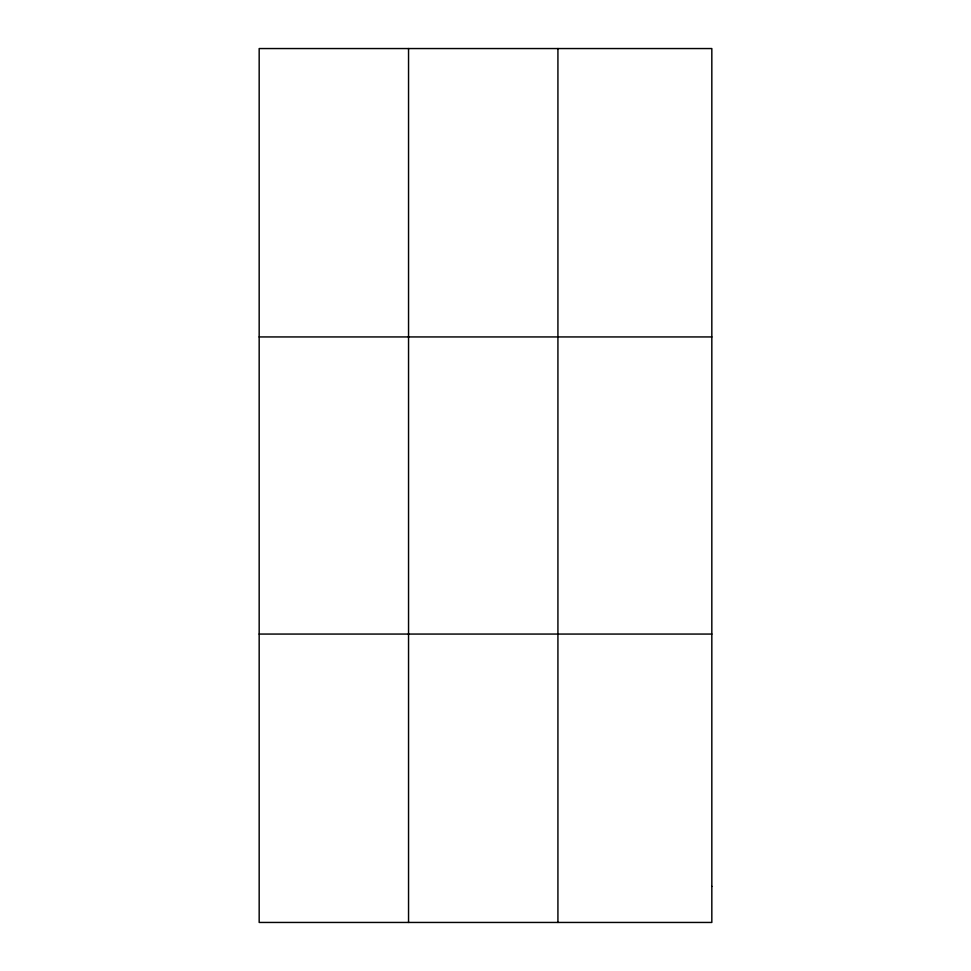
<?xml version="1.0" encoding="UTF-8"?>
<svg xmlns="http://www.w3.org/2000/svg" width="971" height="971" viewBox="0 0 971 971"><rect width="100%" height="100%" fill="white"/><g stroke="black" fill="none" stroke-linecap="round" stroke-linejoin="round"><path stroke-width="1.46" d="M408.548 48.55L408.548 922.45M557.924 48.55L557.924 922.45M259.172 336.937L711.828 336.937M259.172 634.063L711.828 634.063M711.828 886.402L711.828 922.45L259.172 922.45L259.172 48.55L711.828 48.55L711.828 886.402"/></g></svg>
